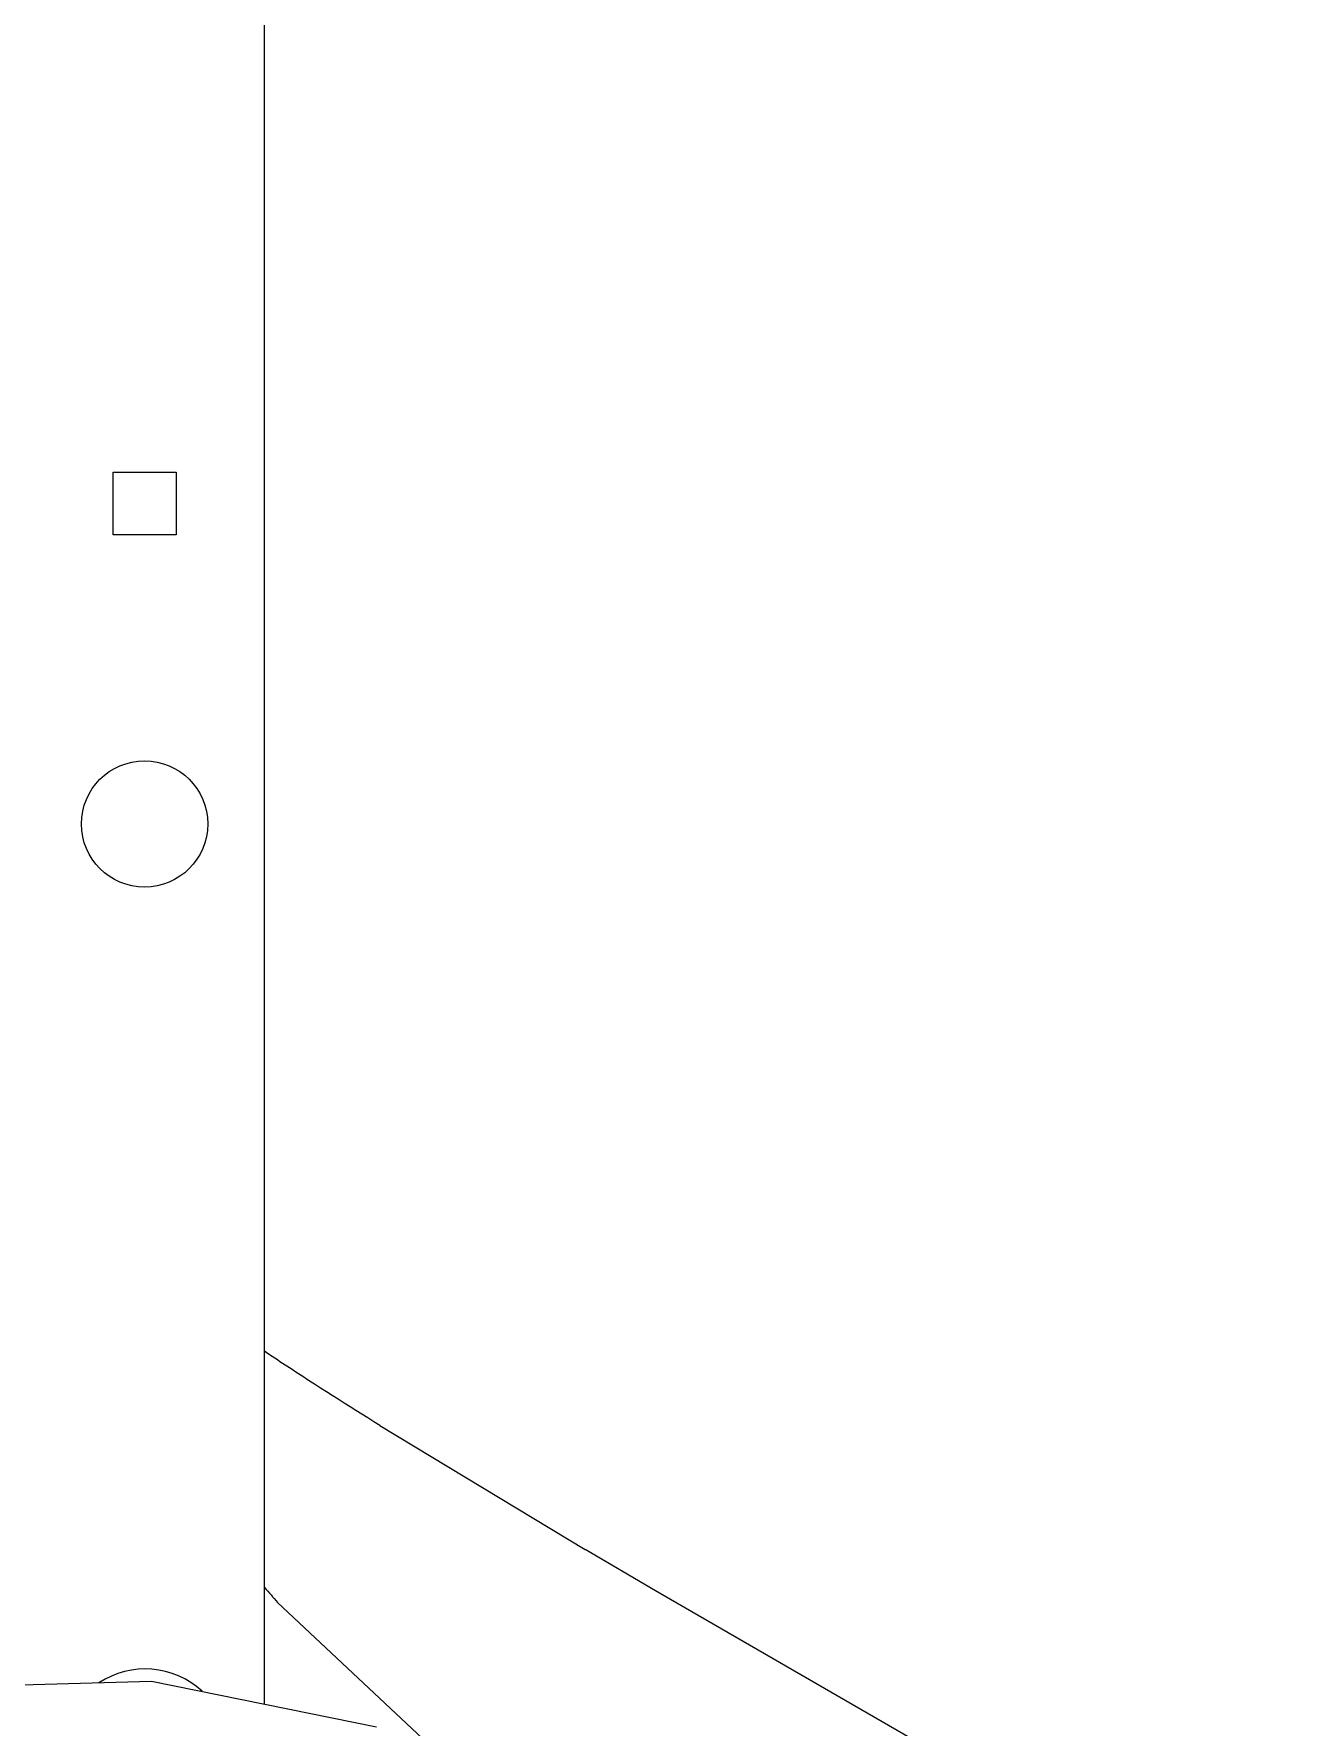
# Model space of a CAD drawing. Extents: x 5 to 346, y -5 to 215.
# Drawn here: x 207.17 to 213.81, y 173.03 to 181.85 of the extents above; entities that cross this region are included whole.
import ezdxf
from ezdxf.enums import TextEntityAlignment as Align

# ---------------------------------------------------------------- set-up
doc = ezdxf.new("R2010")
doc.units = 0
doc.header["$LTSCALE"] = 0.5
doc.header["$MEASUREMENT"] = 0
doc.layers.add('OBJECT', color=7, linetype='CONTINUOUS')
doc.layers.add('RISER', color=7, linetype='CONTINUOUS')
doc.styles.add('ARIAL', font='arial.ttf')

# ---------------------------------------------------------------- blocks, each defined once
blk = doc.blocks.new('ColorSource spot VXT-19')
at = {"layer": 'RISER'}
for p, q in [((0.4515, -18.8188), (0.4515, -4.5502)), ((-0.3375, -12.3967), (-0.0095, -12.3967)), ((-0.3375, -12.7247), (-0.3375, -12.3967)), ((-0.0095, -12.3967), (-0.0095, -12.7247)), ((-0.0095, -12.7247), (-0.3375, -12.7247)), ((1.0521, -17.3648), (2.122, -18.0118)), ((2.4888, -18.2264), (2.122, -18.0118)), ((5.8957, -20.1934), (2.4888, -18.2264)), ((0.5198, -18.2869), (1.4561, -19.1651)), ((-0.1374, -18.6998), (-1.3327, -18.7325)), ((1.0345, -18.9368), (-0.1374, -18.6998))]:
    blk.add_line(p, q, dxfattribs=at)
blk.add_circle((-0.1735, -14.2307), 0.329, dxfattribs=at)
blk.add_arc((-0.1695, -19.0717), 0.4375, 47.46826, 123.5677, dxfattribs=at)
blk.add_ellipse((1.0345, -18.9373), major_axis=(0.0074, -0.0015), ratio=0.069473, start_param=1.372627, end_param=1.57875, dxfattribs=at)
blk.add_open_spline([(1.0521, -17.3648), (0.8869, -17.2615), (0.6851, -17.1351), (0.4873, -17.0028), (0.4515, -16.9786)], degree=3, knots=[0, 0, 0, 0, 0.4445364, 0.5431602, 0.5431602, 0.5431602, 0.5431602], dxfattribs=at)
blk.add_open_spline([(0.4515, -18.2101), (0.4741, -18.2358), (0.4969, -18.2613), (0.5198, -18.2869)], degree=3, dxfattribs=at)
at = {"layer": 'RISER', "color": 1, "style": 'ARIAL'}
blk.add_attdef('DEGREE', text='', height=0.875, dxfattribs=at).set_placement((1.0227, -32.47), align=Align.CENTER)

msp = doc.modelspace()

# ---------------------------------------------------------------- block references
at = {"layer": 'OBJECT'}
msp.add_blockref('ColorSource spot VXT-19', (207.9184, 191.9665), dxfattribs=at)

doc.saveas('drawing.dxf')
